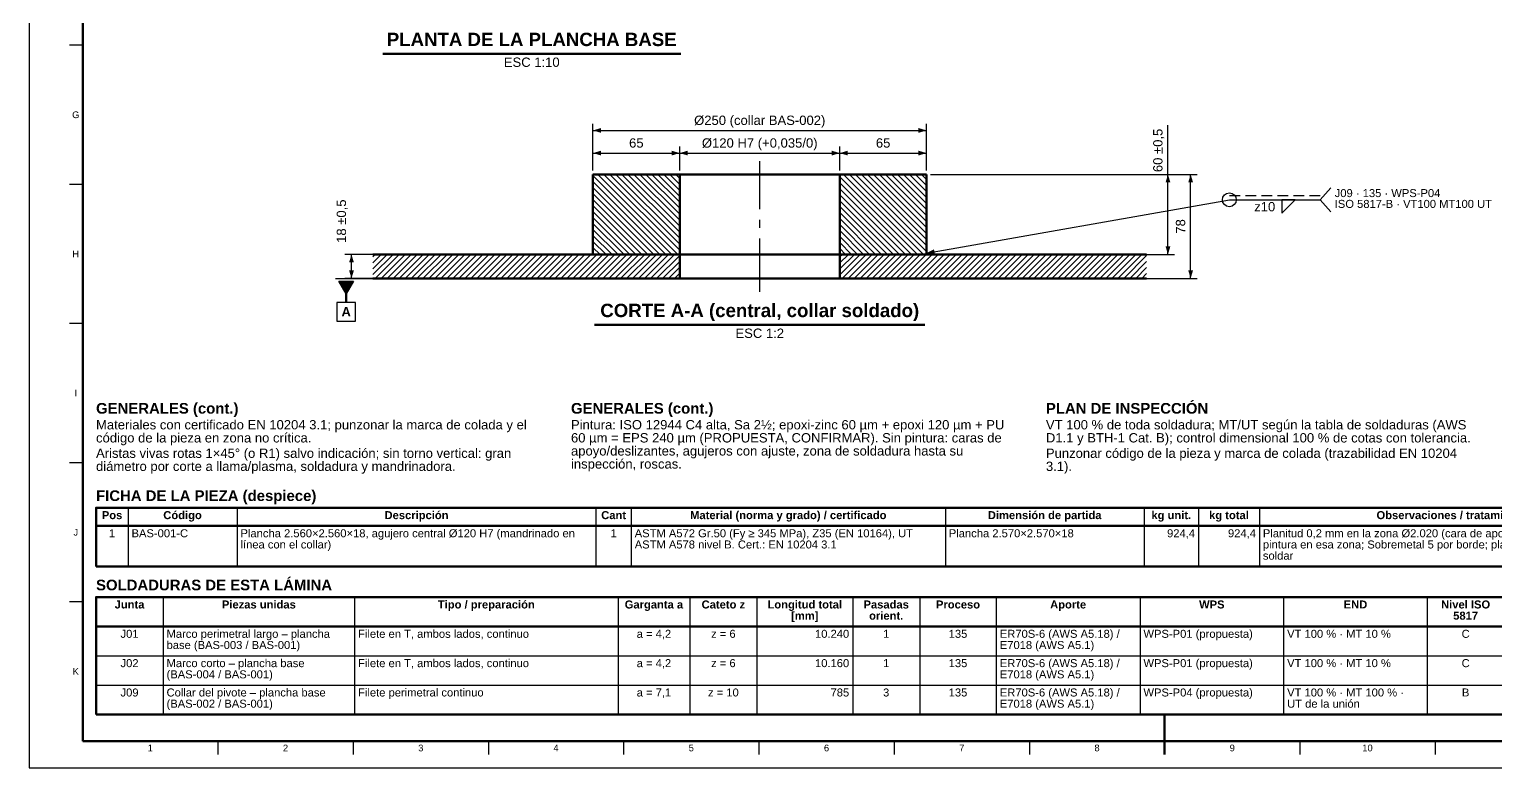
# Model space of a CAD drawing. Header units: millimetres. Extents: x 0 to 841, y 0 to 594.
# Drawn here: x 0 to 550, y 0 to 277 of the extents above; entities that cross this region are included whole.
import ezdxf
from ezdxf.enums import TextEntityAlignment as Align

# ---------------------------------------------------------------- set-up
doc = ezdxf.new("R2010")
doc.units = ezdxf.units.MM
doc.linetypes.add('EJE', pattern=[31, 20, -4, 3, -4])
doc.linetypes.add('OCULTO', pattern=[6, 4, -2])
for name, color, linetype, lineweight in [('ACH', 7, 'CONTINUOUS', 13), ('COTA', 7, 'CONTINUOUS', 25), ('EJE', 7, 'EJE', 25), ('FINA', 7, 'CONTINUOUS', 25), ('MARCO', 7, 'CONTINUOUS', 70), ('OCU', 7, 'OCULTO', 25), ('TXT', 7, 'CONTINUOUS', 25), ('VIS', 7, 'CONTINUOUS', 50)]:
    doc.layers.add(name, color=color, linetype=linetype, lineweight=lineweight)
doc.styles.add('STD', font='LiberationSans-Regular.ttf')
doc.styles.add('STDB', font='LiberationSans-Bold.ttf')

msp = doc.modelspace()

# ---------------------------------------------------------------- hatches: boundary and pattern name
at = {"layer": 'ACH'}
h = msp.add_hatch(dxfattribs=at)
h.set_pattern_fill('ANSI31', scale=0.5, angle=90)
h.paths.add_polyline_path([(211.25, 222.46), (243.75, 222.46), (243.75, 192.46), (211.25, 192.46)])
h = msp.add_hatch(dxfattribs=at)
h.set_pattern_fill('ANSI31', scale=0.5, angle=90)
h.paths.add_polyline_path([(336.25, 192.46), (303.75, 192.46), (303.75, 222.46), (336.25, 222.46)])
h = msp.add_hatch(dxfattribs=at)
h.set_pattern_fill('ANSI31', scale=0.5)
h.paths.add_polyline_path([(128.75, 183.46), (128.75, 192.46), (243.75, 192.46), (243.75, 183.46)])
h = msp.add_hatch(dxfattribs=at)
h.set_pattern_fill('ANSI31', scale=0.5)
h.paths.add_polyline_path([(303.75, 183.46), (303.75, 192.46), (418.75, 192.46), (418.75, 183.46)])
h = msp.add_hatch(color=7, dxfattribs=at)
h.dxf.hatch_style = 1
h.paths.add_polyline_path([(115.95, 182.46), (121.55, 182.46), (118.75, 177.66)])

# ---------------------------------------------------------------- linework, layer by layer
at = {"layer": 'COTA'}
for p, q in [((211.25, 223.96), (211.25, 241.46)), ((211.25, 238.96), (336.25, 238.96)), ((336.25, 223.96), (336.25, 241.46)), ((426.75, 222.46), (426.75, 240.93)), ((211.25, 223.96), (211.25, 232.96)), ((243.75, 223.96), (243.75, 232.96)), ((243.75, 223.96), (243.75, 232.96)), ((303.75, 223.96), (303.75, 232.96)), ((303.75, 223.96), (303.75, 232.96)), ((336.25, 223.96), (336.25, 232.96)), ((211.25, 230.46), (243.75, 230.46)), ((243.75, 230.46), (303.75, 230.46)), ((303.75, 230.46), (336.25, 230.46)), ((337.75, 222.46), (429.25, 222.46)), ((337.75, 222.46), (437.75, 222.46)), ((426.75, 192.46), (426.75, 222.46)), ((435.25, 183.46), (435.25, 222.46)), ((483.75, 212.96), (487.75, 217.46)), ((336.25, 192.96), (449.75, 212.96)), ((449.75, 212.96), (483.75, 212.96)), ((483.75, 212.96), (487.75, 208.46)), ((129.75, 192.46), (118.25, 192.46)), ((120.75, 183.46), (120.75, 192.46)), ((337.75, 192.46), (429.25, 192.46)), ((129.75, 183.46), (118.25, 183.46)), ((337.75, 183.46), (437.75, 183.46))]:
    msp.add_line(p, q, dxfattribs=at)
for points in [[(469.45, 212.96), (469.45, 207.96), (474.45, 212.96)], [(115.95, 182.46), (121.55, 182.46), (118.75, 177.66)], [(115.25, 167.46), (122.25, 167.46), (122.25, 174.46), (115.25, 174.46)]]:
    msp.add_lwpolyline(points, close=True, dxfattribs=at)
msp.add_circle((449.75, 212.96), 2.6, dxfattribs=at)
for points in [[(211.25, 238.96), (214.25, 238.06), (214.25, 239.86)], [(336.25, 238.96), (333.25, 239.86), (333.25, 238.06)], [(211.25, 230.46), (214.25, 229.56), (214.25, 231.36)], [(243.75, 230.46), (240.75, 231.36), (240.75, 229.56)], [(243.75, 230.46), (246.75, 229.56), (246.75, 231.36)], [(303.75, 230.46), (300.75, 231.36), (300.75, 229.56)], [(303.75, 230.46), (306.75, 229.56), (306.75, 231.36)], [(336.25, 230.46), (333.25, 231.36), (333.25, 229.56)], [(426.75, 222.46), (425.85, 219.46), (427.65, 219.46)], [(435.25, 222.46), (434.35, 219.46), (436.15, 219.46)], [(120.75, 192.46), (119.85, 189.46), (121.65, 189.46)], [(336.25, 192.96), (339.36, 192.6), (339.05, 194.37)], [(426.75, 192.46), (427.65, 195.46), (425.85, 195.46)], [(120.75, 183.46), (121.65, 186.46), (119.85, 186.46)], [(435.25, 183.46), (436.15, 186.46), (434.35, 186.46)]]:
    msp.add_solid(points, dxfattribs=at)
at = {"layer": 'EJE'}
msp.add_line((273.75, 178.46), (273.75, 227.46), dxfattribs=at)
at = {"layer": 'FINA'}
for p, q in [((20, 270.91), (15, 270.91)), ((20, 218.73), (15, 218.73)), ((114.75, 183.46), (128.75, 183.46)), ((20, 166.55), (15, 166.55)), ((20, 114.36), (15, 114.36)), ((37.01, 97.5), (37.01, 75.5)), ((77.85, 97.5), (77.85, 75.5)), ((212.38, 97.5), (212.38, 75.5)), ((225.59, 97.5), (225.59, 75.5)), ((343.31, 97.5), (343.31, 75.5)), ((417.78, 97.5), (417.78, 75.5)), ((438.2, 97.5), (438.2, 75.5)), ((461.02, 97.5), (461.02, 75.5)), ((25, 90.7), (646, 90.7)), ((20, 62.18), (15, 62.18)), ((50.13, 64), (50.13, 20)), ((121.92, 64), (121.92, 20)), ((220.63, 64), (220.63, 20)), ((247.55, 64), (247.55, 20)), ((272.68, 64), (272.68, 20)), ((308.58, 64), (308.58, 20)), ((333.71, 64), (333.71, 20)), ((362.42, 64), (362.42, 20)), ((416.27, 64), (416.27, 20)), ((470.11, 64), (470.11, 20)), ((523.95, 64), (523.95, 20)), ((25, 53), (646, 53)), ((25, 42), (646, 42)), ((25, 31), (646, 31)), ((70.69, 10), (70.69, 5)), ((121.38, 10), (121.38, 5)), ((172.06, 10), (172.06, 5)), ((222.75, 10), (222.75, 5)), ((273.44, 10), (273.44, 5)), ((324.12, 10), (324.12, 5)), ((374.81, 10), (374.81, 5)), ((425.5, 10), (425.5, 5)), ((476.19, 10), (476.19, 5)), ((526.88, 10), (526.88, 5))]:
    msp.add_line(p, q, dxfattribs=at)
msp.add_lwpolyline([(0, 0), (841, 0), (841, 594), (0, 594)], close=True, dxfattribs=at)
at = {"layer": 'MARCO'}
msp.add_line((425.5, 5), (425.5, 20), dxfattribs=at)
msp.add_lwpolyline([(20, 10), (831, 10), (831, 584), (20, 584)], close=True, dxfattribs=at)
at = {"layer": 'OCU'}
msp.add_line((449.75, 214.56), (483.75, 214.56), dxfattribs=at)
at = {"layer": 'VIS'}
for p, q in [((132.43, 267.69), (244.14, 267.69)), ((118.75, 177.66), (118.75, 174.46)), ((211.83, 166.06), (335.67, 166.06)), ((25, 97.5), (25, 75.5)), ((25, 75.5), (646, 75.5)), ((25, 64), (25, 20)), ((25, 20), (646, 20))]:
    msp.add_line(p, q, dxfattribs=at)
for points in [[(211.25, 222.46), (211.25, 192.46)], [(243.75, 222.46), (211.25, 222.46)], [(243.75, 222.46), (243.75, 192.46)], [(243.75, 222.46), (244.05, 222.46), (244.35, 222.46), (244.65, 222.46), (244.95, 222.46), (245.25, 222.46), (245.55, 222.46), (245.85, 222.46), (246.15, 222.46), (246.45, 222.46), (246.75, 222.46), (247.05, 222.46), (247.35, 222.46), (247.65, 222.46), (247.95, 222.46), (248.25, 222.46), (248.55, 222.46), (248.85, 222.46), (249.15, 222.46), (249.45, 222.46), (249.75, 222.46), (250.05, 222.46), (250.35, 222.46), (250.65, 222.46), (250.95, 222.46), (251.25, 222.46), (251.55, 222.46), (251.85, 222.46), (252.15, 222.46), (252.45, 222.46), (252.75, 222.46), (253.05, 222.46), (253.35, 222.46), (253.65, 222.46), (253.95, 222.46), (254.25, 222.46), (254.55, 222.46), (254.85, 222.46), (255.15, 222.46), (255.45, 222.46), (255.75, 222.46), (256.05, 222.46), (256.35, 222.46), (256.65, 222.46), (256.95, 222.46), (257.25, 222.46), (257.55, 222.46), (257.85, 222.46), (258.15, 222.46), (258.45, 222.46), (258.75, 222.46), (259.05, 222.46), (259.35, 222.46), (259.65, 222.46), (259.95, 222.46), (260.25, 222.46), (260.55, 222.46), (260.85, 222.46), (261.15, 222.46), (261.45, 222.46), (261.75, 222.46), (262.05, 222.46), (262.35, 222.46), (262.65, 222.46), (262.95, 222.46), (263.25, 222.46), (263.55, 222.46), (263.85, 222.46), (264.15, 222.46), (264.45, 222.46), (264.75, 222.46), (265.05, 222.46), (265.35, 222.46), (265.65, 222.46), (265.95, 222.46), (266.25, 222.46), (266.55, 222.46), (266.85, 222.46), (267.15, 222.46), (267.45, 222.46), (267.75, 222.46), (268.05, 222.46), (268.35, 222.46), (268.65, 222.46), (268.95, 222.46), (269.25, 222.46), (269.55, 222.46), (269.85, 222.46), (270.15, 222.46), (270.45, 222.46), (270.75, 222.46), (271.05, 222.46), (271.35, 222.46), (271.65, 222.46), (271.95, 222.46), (272.25, 222.46), (272.55, 222.46), (272.85, 222.46), (273.15, 222.46), (273.45, 222.46), (273.75, 222.46), (274.05, 222.46), (274.35, 222.46), (274.65, 222.46), (274.95, 222.46), (275.25, 222.46), (275.55, 222.46), (275.85, 222.46), (276.15, 222.46), (276.45, 222.46), (276.75, 222.46), (277.05, 222.46), (277.35, 222.46), (277.65, 222.46), (277.95, 222.46), (278.25, 222.46), (278.55, 222.46), (278.85, 222.46), (279.15, 222.46), (279.45, 222.46), (279.75, 222.46), (280.05, 222.46), (280.35, 222.46), (280.65, 222.46), (280.95, 222.46), (281.25, 222.46), (281.55, 222.46), (281.85, 222.46), (282.15, 222.46), (282.45, 222.46), (282.75, 222.46), (283.05, 222.46), (283.35, 222.46), (283.65, 222.46), (283.95, 222.46), (284.25, 222.46), (284.55, 222.46), (284.85, 222.46), (285.15, 222.46), (285.45, 222.46), (285.75, 222.46), (286.05, 222.46), (286.35, 222.46), (286.65, 222.46), (286.95, 222.46), (287.25, 222.46), (287.55, 222.46), (287.85, 222.46), (288.15, 222.46), (288.45, 222.46), (288.75, 222.46), (289.05, 222.46), (289.35, 222.46), (289.65, 222.46), (289.95, 222.46), (290.25, 222.46), (290.55, 222.46), (290.85, 222.46), (291.15, 222.46), (291.45, 222.46), (291.75, 222.46), (292.05, 222.46), (292.35, 222.46), (292.65, 222.46), (292.95, 222.46), (293.25, 222.46), (293.55, 222.46), (293.85, 222.46), (294.15, 222.46), (294.45, 222.46), (294.75, 222.46), (295.05, 222.46), (295.35, 222.46), (295.65, 222.46), (295.95, 222.46), (296.25, 222.46), (296.55, 222.46), (296.85, 222.46), (297.15, 222.46), (297.45, 222.46), (297.75, 222.46), (298.05, 222.46), (298.35, 222.46), (298.65, 222.46), (298.95, 222.46), (299.25, 222.46), (299.55, 222.46), (299.85, 222.46), (300.15, 222.46), (300.45, 222.46), (300.75, 222.46), (301.05, 222.46), (301.35, 222.46), (301.65, 222.46), (301.95, 222.46), (302.25, 222.46), (302.55, 222.46), (302.85, 222.46), (303.15, 222.46), (303.45, 222.46), (303.75, 222.46)], [(336.25, 222.46), (303.75, 222.46)], [(303.75, 192.46), (303.75, 222.46)], [(336.25, 192.46), (336.25, 222.46)], [(243.75, 192.46), (128.75, 192.46)], [(243.75, 192.46), (211.25, 192.46)], [(243.75, 192.46), (244.05, 192.46), (244.35, 192.46), (244.65, 192.46), (244.95, 192.46), (245.25, 192.46), (245.55, 192.46), (245.85, 192.46), (246.15, 192.46), (246.45, 192.46), (246.75, 192.46), (247.05, 192.46), (247.35, 192.46), (247.65, 192.46), (247.95, 192.46), (248.25, 192.46), (248.55, 192.46), (248.85, 192.46), (249.15, 192.46), (249.45, 192.46), (249.75, 192.46), (250.05, 192.46), (250.35, 192.46), (250.65, 192.46), (250.95, 192.46), (251.25, 192.46), (251.55, 192.46), (251.85, 192.46), (252.15, 192.46), (252.45, 192.46), (252.75, 192.46), (253.05, 192.46), (253.35, 192.46), (253.65, 192.46), (253.95, 192.46), (254.25, 192.46), (254.55, 192.46), (254.85, 192.46), (255.15, 192.46), (255.45, 192.46), (255.75, 192.46), (256.05, 192.46), (256.35, 192.46), (256.65, 192.46), (256.95, 192.46), (257.25, 192.46), (257.55, 192.46), (257.85, 192.46), (258.15, 192.46), (258.45, 192.46), (258.75, 192.46), (259.05, 192.46), (259.35, 192.46), (259.65, 192.46), (259.95, 192.46), (260.25, 192.46), (260.55, 192.46), (260.85, 192.46), (261.15, 192.46), (261.45, 192.46), (261.75, 192.46), (262.05, 192.46), (262.35, 192.46), (262.65, 192.46), (262.95, 192.46), (263.25, 192.46), (263.55, 192.46), (263.85, 192.46), (264.15, 192.46), (264.45, 192.46), (264.75, 192.46), (265.05, 192.46), (265.35, 192.46), (265.65, 192.46), (265.95, 192.46), (266.25, 192.46), (266.55, 192.46), (266.85, 192.46), (267.15, 192.46), (267.45, 192.46), (267.75, 192.46), (268.05, 192.46), (268.35, 192.46), (268.65, 192.46), (268.95, 192.46), (269.25, 192.46), (269.55, 192.46), (269.85, 192.46), (270.15, 192.46), (270.45, 192.46), (270.75, 192.46), (271.05, 192.46), (271.35, 192.46), (271.65, 192.46), (271.95, 192.46), (272.25, 192.46), (272.55, 192.46), (272.85, 192.46), (273.15, 192.46), (273.45, 192.46), (273.75, 192.46), (274.05, 192.46), (274.35, 192.46), (274.65, 192.46), (274.95, 192.46), (275.25, 192.46), (275.55, 192.46), (275.85, 192.46), (276.15, 192.46), (276.45, 192.46), (276.75, 192.46), (277.05, 192.46), (277.35, 192.46), (277.65, 192.46), (277.95, 192.46), (278.25, 192.46), (278.55, 192.46), (278.85, 192.46), (279.15, 192.46), (279.45, 192.46), (279.75, 192.46), (280.05, 192.46), (280.35, 192.46), (280.65, 192.46), (280.95, 192.46), (281.25, 192.46), (281.55, 192.46), (281.85, 192.46), (282.15, 192.46), (282.45, 192.46), (282.75, 192.46), (283.05, 192.46), (283.35, 192.46), (283.65, 192.46), (283.95, 192.46), (284.25, 192.46), (284.55, 192.46), (284.85, 192.46), (285.15, 192.46), (285.45, 192.46), (285.75, 192.46), (286.05, 192.46), (286.35, 192.46), (286.65, 192.46), (286.95, 192.46), (287.25, 192.46), (287.55, 192.46), (287.85, 192.46), (288.15, 192.46), (288.45, 192.46), (288.75, 192.46), (289.05, 192.46), (289.35, 192.46), (289.65, 192.46), (289.95, 192.46), (290.25, 192.46), (290.55, 192.46), (290.85, 192.46), (291.15, 192.46), (291.45, 192.46), (291.75, 192.46), (292.05, 192.46), (292.35, 192.46), (292.65, 192.46), (292.95, 192.46), (293.25, 192.46), (293.55, 192.46), (293.85, 192.46), (294.15, 192.46), (294.45, 192.46), (294.75, 192.46), (295.05, 192.46), (295.35, 192.46), (295.65, 192.46), (295.95, 192.46), (296.25, 192.46), (296.55, 192.46), (296.85, 192.46), (297.15, 192.46), (297.45, 192.46), (297.75, 192.46), (298.05, 192.46), (298.35, 192.46), (298.65, 192.46), (298.95, 192.46), (299.25, 192.46), (299.55, 192.46), (299.85, 192.46), (300.15, 192.46), (300.45, 192.46), (300.75, 192.46), (301.05, 192.46), (301.35, 192.46), (301.65, 192.46), (301.95, 192.46), (302.25, 192.46), (302.55, 192.46), (302.85, 192.46), (303.15, 192.46), (303.45, 192.46), (303.75, 192.46)], [(243.75, 192.46), (243.75, 183.46)], [(243.75, 192.46), (244.05, 192.46), (244.35, 192.46), (244.65, 192.46), (244.95, 192.46), (245.25, 192.46), (245.55, 192.46), (245.85, 192.46), (246.15, 192.46), (246.45, 192.46), (246.75, 192.46), (247.05, 192.46), (247.35, 192.46), (247.65, 192.46), (247.95, 192.46), (248.25, 192.46), (248.55, 192.46), (248.85, 192.46), (249.15, 192.46), (249.45, 192.46), (249.75, 192.46), (250.05, 192.46), (250.35, 192.46), (250.65, 192.46), (250.95, 192.46), (251.25, 192.46), (251.55, 192.46), (251.85, 192.46), (252.15, 192.46), (252.45, 192.46), (252.75, 192.46), (253.05, 192.46), (253.35, 192.46), (253.65, 192.46), (253.95, 192.46), (254.25, 192.46), (254.55, 192.46), (254.85, 192.46), (255.15, 192.46), (255.45, 192.46), (255.75, 192.46), (256.05, 192.46), (256.35, 192.46), (256.65, 192.46), (256.95, 192.46), (257.25, 192.46), (257.55, 192.46), (257.85, 192.46), (258.15, 192.46), (258.45, 192.46), (258.75, 192.46), (259.05, 192.46), (259.35, 192.46), (259.65, 192.46), (259.95, 192.46), (260.25, 192.46), (260.55, 192.46), (260.85, 192.46), (261.15, 192.46), (261.45, 192.46), (261.75, 192.46), (262.05, 192.46), (262.35, 192.46), (262.65, 192.46), (262.95, 192.46), (263.25, 192.46), (263.55, 192.46), (263.85, 192.46), (264.15, 192.46), (264.45, 192.46), (264.75, 192.46), (265.05, 192.46), (265.35, 192.46), (265.65, 192.46), (265.95, 192.46), (266.25, 192.46), (266.55, 192.46), (266.85, 192.46), (267.15, 192.46), (267.45, 192.46), (267.75, 192.46), (268.05, 192.46), (268.35, 192.46), (268.65, 192.46), (268.95, 192.46), (269.25, 192.46), (269.55, 192.46), (269.85, 192.46), (270.15, 192.46), (270.45, 192.46), (270.75, 192.46), (271.05, 192.46), (271.35, 192.46), (271.65, 192.46), (271.95, 192.46), (272.25, 192.46), (272.55, 192.46), (272.85, 192.46), (273.15, 192.46), (273.45, 192.46), (273.75, 192.46), (274.05, 192.46), (274.35, 192.46), (274.65, 192.46), (274.95, 192.46), (275.25, 192.46), (275.55, 192.46), (275.85, 192.46), (276.15, 192.46), (276.45, 192.46), (276.75, 192.46), (277.05, 192.46), (277.35, 192.46), (277.65, 192.46), (277.95, 192.46), (278.25, 192.46), (278.55, 192.46), (278.85, 192.46), (279.15, 192.46), (279.45, 192.46), (279.75, 192.46), (280.05, 192.46), (280.35, 192.46), (280.65, 192.46), (280.95, 192.46), (281.25, 192.46), (281.55, 192.46), (281.85, 192.46), (282.15, 192.46), (282.45, 192.46), (282.75, 192.46), (283.05, 192.46), (283.35, 192.46), (283.65, 192.46), (283.95, 192.46), (284.25, 192.46), (284.55, 192.46), (284.85, 192.46), (285.15, 192.46), (285.45, 192.46), (285.75, 192.46), (286.05, 192.46), (286.35, 192.46), (286.65, 192.46), (286.95, 192.46), (287.25, 192.46), (287.55, 192.46), (287.85, 192.46), (288.15, 192.46), (288.45, 192.46), (288.75, 192.46), (289.05, 192.46), (289.35, 192.46), (289.65, 192.46), (289.95, 192.46), (290.25, 192.46), (290.55, 192.46), (290.85, 192.46), (291.15, 192.46), (291.45, 192.46), (291.75, 192.46), (292.05, 192.46), (292.35, 192.46), (292.65, 192.46), (292.95, 192.46), (293.25, 192.46), (293.55, 192.46), (293.85, 192.46), (294.15, 192.46), (294.45, 192.46), (294.75, 192.46), (295.05, 192.46), (295.35, 192.46), (295.65, 192.46), (295.95, 192.46), (296.25, 192.46), (296.55, 192.46), (296.85, 192.46), (297.15, 192.46), (297.45, 192.46), (297.75, 192.46), (298.05, 192.46), (298.35, 192.46), (298.65, 192.46), (298.95, 192.46), (299.25, 192.46), (299.55, 192.46), (299.85, 192.46), (300.15, 192.46), (300.45, 192.46), (300.75, 192.46), (301.05, 192.46), (301.35, 192.46), (301.65, 192.46), (301.95, 192.46), (302.25, 192.46), (302.55, 192.46), (302.85, 192.46), (303.15, 192.46), (303.45, 192.46), (303.75, 192.46)], [(418.75, 192.46), (303.75, 192.46)], [(303.75, 183.46), (303.75, 192.46)], [(336.25, 192.46), (303.75, 192.46)], [(243.75, 183.46), (128.75, 183.46)], [(243.75, 183.46), (244.05, 183.46), (244.35, 183.46), (244.65, 183.46), (244.95, 183.46), (245.25, 183.46), (245.55, 183.46), (245.85, 183.46), (246.15, 183.46), (246.45, 183.46), (246.75, 183.46), (247.05, 183.46), (247.35, 183.46), (247.65, 183.46), (247.95, 183.46), (248.25, 183.46), (248.55, 183.46), (248.85, 183.46), (249.15, 183.46), (249.45, 183.46), (249.75, 183.46), (250.05, 183.46), (250.35, 183.46), (250.65, 183.46), (250.95, 183.46), (251.25, 183.46), (251.55, 183.46), (251.85, 183.46), (252.15, 183.46), (252.45, 183.46), (252.75, 183.46), (253.05, 183.46), (253.35, 183.46), (253.65, 183.46), (253.95, 183.46), (254.25, 183.46), (254.55, 183.46), (254.85, 183.46), (255.15, 183.46), (255.45, 183.46), (255.75, 183.46), (256.05, 183.46), (256.35, 183.46), (256.65, 183.46), (256.95, 183.46), (257.25, 183.46), (257.55, 183.46), (257.85, 183.46), (258.15, 183.46), (258.45, 183.46), (258.75, 183.46), (259.05, 183.46), (259.35, 183.46), (259.65, 183.46), (259.95, 183.46), (260.25, 183.46), (260.55, 183.46), (260.85, 183.46), (261.15, 183.46), (261.45, 183.46), (261.75, 183.46), (262.05, 183.46), (262.35, 183.46), (262.65, 183.46), (262.95, 183.46), (263.25, 183.46), (263.55, 183.46), (263.85, 183.46), (264.15, 183.46), (264.45, 183.46), (264.75, 183.46), (265.05, 183.46), (265.35, 183.46), (265.65, 183.46), (265.95, 183.46), (266.25, 183.46), (266.55, 183.46), (266.85, 183.46), (267.15, 183.46), (267.45, 183.46), (267.75, 183.46), (268.05, 183.46), (268.35, 183.46), (268.65, 183.46), (268.95, 183.46), (269.25, 183.46), (269.55, 183.46), (269.85, 183.46), (270.15, 183.46), (270.45, 183.46), (270.75, 183.46), (271.05, 183.46), (271.35, 183.46), (271.65, 183.46), (271.95, 183.46), (272.25, 183.46), (272.55, 183.46), (272.85, 183.46), (273.15, 183.46), (273.45, 183.46), (273.75, 183.46), (274.05, 183.46), (274.35, 183.46), (274.65, 183.46), (274.95, 183.46), (275.25, 183.46), (275.55, 183.46), (275.85, 183.46), (276.15, 183.46), (276.45, 183.46), (276.75, 183.46), (277.05, 183.46), (277.35, 183.46), (277.65, 183.46), (277.95, 183.46), (278.25, 183.46), (278.55, 183.46), (278.85, 183.46), (279.15, 183.46), (279.45, 183.46), (279.75, 183.46), (280.05, 183.46), (280.35, 183.46), (280.65, 183.46), (280.95, 183.46), (281.25, 183.46), (281.55, 183.46), (281.85, 183.46), (282.15, 183.46), (282.45, 183.46), (282.75, 183.46), (283.05, 183.46), (283.35, 183.46), (283.65, 183.46), (283.95, 183.46), (284.25, 183.46), (284.55, 183.46), (284.85, 183.46), (285.15, 183.46), (285.45, 183.46), (285.75, 183.46), (286.05, 183.46), (286.35, 183.46), (286.65, 183.46), (286.95, 183.46), (287.25, 183.46), (287.55, 183.46), (287.85, 183.46), (288.15, 183.46), (288.45, 183.46), (288.75, 183.46), (289.05, 183.46), (289.35, 183.46), (289.65, 183.46), (289.95, 183.46), (290.25, 183.46), (290.55, 183.46), (290.85, 183.46), (291.15, 183.46), (291.45, 183.46), (291.75, 183.46), (292.05, 183.46), (292.35, 183.46), (292.65, 183.46), (292.95, 183.46), (293.25, 183.46), (293.55, 183.46), (293.85, 183.46), (294.15, 183.46), (294.45, 183.46), (294.75, 183.46), (295.05, 183.46), (295.35, 183.46), (295.65, 183.46), (295.95, 183.46), (296.25, 183.46), (296.55, 183.46), (296.85, 183.46), (297.15, 183.46), (297.45, 183.46), (297.75, 183.46), (298.05, 183.46), (298.35, 183.46), (298.65, 183.46), (298.95, 183.46), (299.25, 183.46), (299.55, 183.46), (299.85, 183.46), (300.15, 183.46), (300.45, 183.46), (300.75, 183.46), (301.05, 183.46), (301.35, 183.46), (301.65, 183.46), (301.95, 183.46), (302.25, 183.46), (302.55, 183.46), (302.85, 183.46), (303.15, 183.46), (303.45, 183.46), (303.75, 183.46)], [(418.75, 183.46), (303.75, 183.46)]]:
    msp.add_lwpolyline(points, dxfattribs=at)
for points in [[(25, 90.7), (646, 90.7), (646, 97.5), (25, 97.5)], [(25, 53), (646, 53), (646, 64), (25, 64)]]:
    msp.add_lwpolyline(points, close=True, dxfattribs=at)

# ---------------------------------------------------------------- texts
at = {"layer": 'TXT'}
for s, height, style, p in [('PLANTA DE LA PLANCHA BASE', 5, 'STDB', (188.29, 269.09)), ('Ø250 (collar BAS-002)', 3.5, 'STD', (273.75, 239.96)), ('65', 3.5, 'STD', (227.5, 231.46)), ('Ø120 H7 (+0,035/0)', 3.5, 'STD', (273.75, 231.46)), ('65', 3.5, 'STD', (320, 231.46)), ('CORTE A-A (central, collar soldado)', 5, 'STDB', (273.75, 167.46))]:
    msp.add_text(s, height=height, dxfattribs=dict(at, style=style)).set_placement(p, align=Align.BOTTOM_CENTER)
at = {"layer": 'TXT', "style": 'STD'}
for s, p in [('ESC 1:10', (188.29, 266.29)), ('ESC 1:2', (273.75, 164.66))]:
    msp.add_text(s, height=3.5, dxfattribs=at).set_placement(p, align=Align.TOP_CENTER)
at = {"layer": 'TXT'}
for s, height, style, p in [('G', 2.5, 'STD', (17.4, 244.82)), ('H', 2.5, 'STD', (17.4, 192.64)), ('A', 3.5, 'STDB', (118.75, 170.96)), ('I', 2.5, 'STD', (17.4, 140.45)), ('Pos', 3, 'STDB', (31.01, 94.7)), ('Código', 3, 'STDB', (57.43, 94.7)), ('Descripción', 3, 'STDB', (145.12, 94.7)), ('Cant', 3, 'STDB', (218.99, 94.7)), ('Material (norma y grado) / certificado', 3, 'STDB', (284.45, 94.7)), ('Dimensión de partida', 3, 'STDB', (380.54, 94.7)), ('kg unit.', 3, 'STDB', (427.99, 94.7)), ('kg total', 3, 'STDB', (449.61, 94.7)), ('Observaciones / tratamiento', 3, 'STDB', (533.09, 94.7)), ('J', 2.5, 'STD', (17.4, 88.27)), ('1', 3, 'STD', (31.01, 87.9)), ('1', 3, 'STD', (218.99, 87.9)), ('Junta', 3, 'STDB', (37.56, 61.2)), ('Piezas unidas', 3, 'STDB', (86.02, 61.2)), ('Tipo / preparación', 3, 'STDB', (171.28, 61.2)), ('Garganta a', 3, 'STDB', (234.09, 61.2)), ('Cateto z', 3, 'STDB', (260.12, 61.2)), ('Longitud total', 3, 'STDB', (290.63, 61.2)), ('Pasadas', 3, 'STDB', (321.14, 61.2)), ('Proceso', 3, 'STDB', (348.06, 61.2)), ('Aporte', 3, 'STDB', (389.34, 61.2)), ('WPS', 3, 'STDB', (443.19, 61.2)), ('END', 3, 'STDB', (497.03, 61.2)), ('Nivel ISO', 3, 'STDB', (538.31, 61.2)), ('[mm]', 3, 'STDB', (290.63, 57)), ('orient.', 3, 'STDB', (321.14, 57)), ('5817', 3, 'STDB', (538.31, 57)), ('J01', 3, 'STD', (37.56, 50.2)), ('a = 4,2', 3, 'STD', (234.09, 50.2)), ('z = 6', 3, 'STD', (260.12, 50.2)), ('1', 3, 'STD', (321.14, 50.2)), ('135', 3, 'STD', (348.06, 50.2)), ('C', 3, 'STD', (538.31, 50.2)), ('J02', 3, 'STD', (37.56, 39.2)), ('a = 4,2', 3, 'STD', (234.09, 39.2)), ('z = 6', 3, 'STD', (260.12, 39.2)), ('1', 3, 'STD', (321.14, 39.2)), ('135', 3, 'STD', (348.06, 39.2)), ('C', 3, 'STD', (538.31, 39.2)), ('K', 2.5, 'STD', (17.4, 36.09)), ('J09', 3, 'STD', (37.56, 28.2)), ('a = 7,1', 3, 'STD', (234.09, 28.2)), ('z = 10', 3, 'STD', (260.12, 28.2)), ('3', 3, 'STD', (321.14, 28.2)), ('135', 3, 'STD', (348.06, 28.2)), ('B', 3, 'STD', (538.31, 28.2)), ('1', 2.5, 'STD', (45.34, 7.4)), ('2', 2.5, 'STD', (96.03, 7.4)), ('3', 2.5, 'STD', (146.72, 7.4)), ('4', 2.5, 'STD', (197.41, 7.4)), ('5', 2.5, 'STD', (248.09, 7.4)), ('6', 2.5, 'STD', (298.78, 7.4)), ('7', 2.5, 'STD', (349.47, 7.4)), ('8', 2.5, 'STD', (400.16, 7.4)), ('9', 2.5, 'STD', (450.84, 7.4)), ('10', 2.5, 'STD', (501.53, 7.4))]:
    msp.add_text(s, height=height, dxfattribs=dict(at, style=style)).set_placement(p, align=Align.MIDDLE_CENTER)
at = {"layer": 'TXT', "style": 'STD'}
for s, p in [('60 ±0,5', (425.75, 231.46)), ('18 ±0,5', (119.75, 204.93)), ('78', (434.25, 202.96))]:
    msp.add_text(s, height=3.5, rotation=90, dxfattribs=at).set_placement(p, align=Align.BOTTOM_CENTER)
at = {"layer": 'TXT'}
for s, height, style, p in [('J09 · 135 · WPS-P04', 3, 'STD', (489.25, 216.96)), ('ISO 5817-B · VT100 MT100 UT', 3, 'STD', (489.25, 212.91)), ('PLAN DE INSPECCIÓN', 4, 'STDB', (381, 136.75)), ('GENERALES (cont.)', 4, 'STDB', (25, 136.75)), ('GENERALES (cont.)', 4, 'STDB', (203, 136.75)), ('Materiales con certificado EN 10204 3.1; punzonar la marca de colada y el', 3.5, 'STD', (25, 130.35)), ('Pintura: ISO 12944 C4 alta, Sa 2½; epoxi-zinc 60 µm + epoxi 120 µm + PU', 3.5, 'STD', (203, 130.35)), ('VT 100 % de toda soldadura; MT/UT según la tabla de soldaduras (AWS', 3.5, 'STD', (381, 130.35)), ('código de la pieza en zona no crítica.', 3.5, 'STD', (25, 125.45)), ('60 µm = EPS 240 µm (PROPUESTA, CONFIRMAR). Sin pintura: caras de', 3.5, 'STD', (203, 125.45)), ('D1.1 y BTH-1 Cat. B); control dimensional 100 % de cotas con tolerancia.', 3.5, 'STD', (381, 125.45)), ('Aristas vivas rotas 1×45° (o R1) salvo indicación; sin torno vertical: gran', 3.5, 'STD', (25, 119.67)), ('apoyo/deslizantes, agujeros con ajuste, zona de soldadura hasta su', 3.5, 'STD', (203, 120.55)), ('inspección, roscas.', 3.5, 'STD', (203, 115.65)), ('Punzonar código de la pieza y marca de colada (trazabilidad EN 10204', 3.5, 'STD', (381, 119.67)), ('diámetro por corte a llama/plasma, soldadura y mandrinadora.', 3.5, 'STD', (25, 114.77)), ('3.1).', 3.5, 'STD', (381, 114.77)), ('FICHA DE LA PIEZA (despiece)', 4, 'STDB', (25, 104)), ('SOLDADURAS DE ESTA LÁMINA', 4, 'STDB', (25, 70.5))]:
    msp.add_text(s, height=height, dxfattribs=dict(at, style=style)).set_placement(p, align=Align.TOP_LEFT)
at = {"layer": 'TXT', "style": 'STD'}
for s, height, p in [('z10', 3.5, (466.95, 210.36)), ('924,4', 3, (436.9, 87.9)), ('924,4', 3, (459.72, 87.9)), ('10.240', 3, (307.28, 50.2)), ('10.160', 3, (307.28, 39.2)), ('785', 3, (307.28, 28.2))]:
    msp.add_text(s, height=height, dxfattribs=at).set_placement(p, align=Align.MIDDLE_RIGHT)
for s, p in [('BAS-001-C', (38.31, 87.9)), ('Plancha 2.560×2.560×18, agujero central Ø120 H7 (mandrinado en', (79.15, 87.9)), ('ASTM A572 Gr.50 (Fy ≥ 345 MPa), Z35 (EN 10164), UT', (226.89, 87.9)), ('Plancha 2.570×2.570×18', (344.61, 87.9)), ('Planitud 0,2 mm en la zona Ø2.020 (cara de apoyo de la interfaz); sin', (462.32, 87.9)), ('línea con el collar)', (79.15, 83.7)), ('ASTM A578 nivel B. Cert.: EN 10204 3.1', (226.89, 83.7)), ('pintura en esa zona; Sobremetal 5 por borde; planitud/planeado tras', (462.32, 83.7)), ('soldar', (462.32, 79.5)), ('Marco perimetral largo – plancha', (51.43, 50.2)), ('Filete en T, ambos lados, continuo', (123.22, 50.2)), ('ER70S-6 (AWS A5.18) /', (363.72, 50.2)), ('WPS-P01 (propuesta)', (417.57, 50.2)), ('VT 100 % · MT 10 %', (471.41, 50.2)), ('base (BAS-003 / BAS-001)', (51.43, 46)), ('E7018 (AWS A5.1)', (363.72, 46)), ('Marco corto – plancha base', (51.43, 39.2)), ('Filete en T, ambos lados, continuo', (123.22, 39.2)), ('ER70S-6 (AWS A5.18) /', (363.72, 39.2)), ('WPS-P01 (propuesta)', (417.57, 39.2)), ('VT 100 % · MT 10 %', (471.41, 39.2)), ('(BAS-004 / BAS-001)', (51.43, 35)), ('E7018 (AWS A5.1)', (363.72, 35)), ('Collar del pivote – plancha base', (51.43, 28.2)), ('Filete perimetral continuo', (123.22, 28.2)), ('ER70S-6 (AWS A5.18) /', (363.72, 28.2)), ('WPS-P04 (propuesta)', (417.57, 28.2)), ('VT 100 % · MT 100 % ·', (471.41, 28.2)), ('(BAS-002 / BAS-001)', (51.43, 24)), ('E7018 (AWS A5.1)', (363.72, 24)), ('UT de la unión', (471.41, 24))]:
    msp.add_text(s, height=3, dxfattribs=at).set_placement(p, align=Align.MIDDLE_LEFT)

doc.saveas('drawing.dxf')
